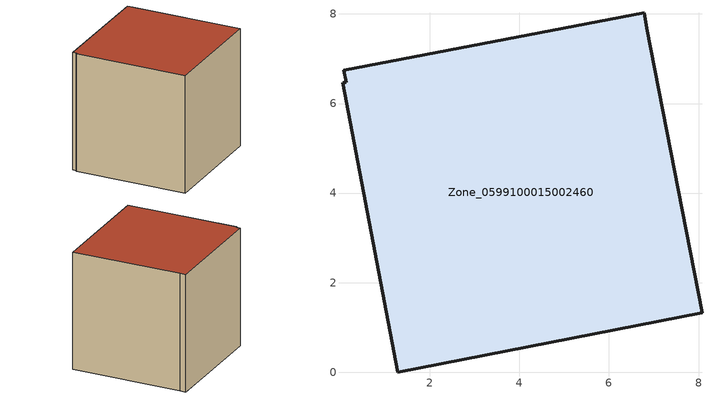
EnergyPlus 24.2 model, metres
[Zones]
Zone_0599100015002460
 floor ground (C_G): 6.79,8.03 6.84,7.68 8.08,1.32 1.28,0 0.05,6.46 0.13,6.48 0.07,6.74 z1.02
 wall outside (C_F): 6.84,7.68 6.79,8.03 0.07,6.74 0.13,6.48 0.05,6.46 1.28,0 8.08,1.32 6.84,7.68 z1.02:8.02
 roof outside (C_R): 8.08,1.32 6.84,7.68 6.79,8.03 0.07,6.74 0.13,6.48 0.05,6.46 1.28,0 z8.02
[BUILDING]
Pand.0599100015002460: North Axis=0; Terrain=City; Loads Convergence Tolerance Value=0.04; Temperature Convergence Tolerance Value=0.4; Solar Distribution=FullExterior; Maximum Number of Warmup Days=25; Minimum Number of Warmup Days=1
[Site:Location]
Rotterdam.The.Hague.AP_ZH_NLD Design_Conditions: Latitude=51.96; Longitude=4.45; Time Zone=1; Elevation=-4.5
[SITE:GROUNDTEMPERATURE:BUILDINGSURFACE]
18, 18, 18, 18, 18, 18, 18, 18, 18, 18, 18, 18
[MATERIAL] Thermal Absorptance=0.9; Solar Absorptance=0.7; Visible Absorptance=0.7
Name | Roughness | Thickness | Conductivity | Density | Specific Heat
G.TC.1946-1964 | MediumSmooth | 0.15 | 1 | 540 | 1210
F.TC.1946-1964 | Rough | 0.3 | 0.857143 | 1920 | 840
R.TC.1946-1964 | MediumRough | 0.2 | 0.235294 | 1500 | 1000
[CONSTRUCTION]
C_G: G.TC.1946-1964
C_F: F.TC.1946-1964
C_R: R.TC.1946-1964
[ZONE]
Zone_0599100015002460: Type=1; Multiplier=1; Ceiling Height=Autocalculate; Volume=Autocalculate; Floor Area=autocalculate; Part of Total Floor Area=Yes
[ZONEINFILTRATION:DESIGNFLOWRATE]
Infil_Zone_0599100015002460: Zone or ZoneList or Space or SpaceList=Zone_0599100015002460; Schedule=AlwaysOn; Design Flow Rate Calculation Method=Flow/Area; Flow Rate per Floor Area=0.003; Constant Term Coefficient=1; Temperature Term Coefficient=0; Velocity Term Coefficient=0; Velocity Squared Term Coefficient=0
[HVACTEMPLATE:ZONE:IDEALLOADSAIRSYSTEM]
Zone_0599100015002460: Maximum Heating Supply Air Temperature=50; Minimum Cooling Supply Air Temperature=13; Maximum Heating Supply Air Humidity Ratio=0.0156; Minimum Cooling Supply Air Humidity Ratio=0.0077; Heating Limit=NoLimit; Cooling Limit=NoLimit; Dehumidification Control Type=ConstantSensibleHeatRatio; Cooling Sensible Heat Ratio=0.7; Dehumidification Setpoint=60; Humidification Control Type=None; Humidification Setpoint=30; Outdoor Air Method=None; Outdoor Air Flow Rate per Person=0.00944; Outdoor Air Flow Rate per Zone Floor Area=0; Outdoor Air Flow Rate per Zone=0; Demand Controlled Ventilation Type=None; Outdoor Air Economizer Type=NoEconomizer; Heat Recovery Type=None; Sensible Heat Recovery Effectiveness=0.7; Latent Heat Recovery Effectiveness=0.65
[ZONECONTROL:THERMOSTAT]
ThermostatControl_Zone_0599100015002460: Zone or ZoneList=Zone_0599100015002460; Control Type Schedule=DualSetpointControlType; Control 1=Thermostat_Zone_0599100015002460; Temperature Difference Between Cutout And Setpoint=0
[THERMOSTATSETPOINT:DUALSETPOINT]
Thermostat_Zone_0599100015002460: Heating Setpoint Temperature Schedule=HeatingSetpoint_Zone_0599100015002460; Cooling Setpoint Temperature Schedule=CoolingSetpoint_Zone_0599100015002460
[SCHEDULE:COMPACT]
HeatingSetpoint_Zone_0599100015002460: Through: 12/31, For: AllDays, Until: 24:00, 21
CoolingSetpoint_Zone_0599100015002460: Through: 12/31, For: AllDays, Until: 24:00, 24
DualSetpointControlType: Through: 12/31, For: AllDays, Until: 24:00, 4
AlwaysOn: Through: 12/31, For: AllDays, Until: 24:00, 1
